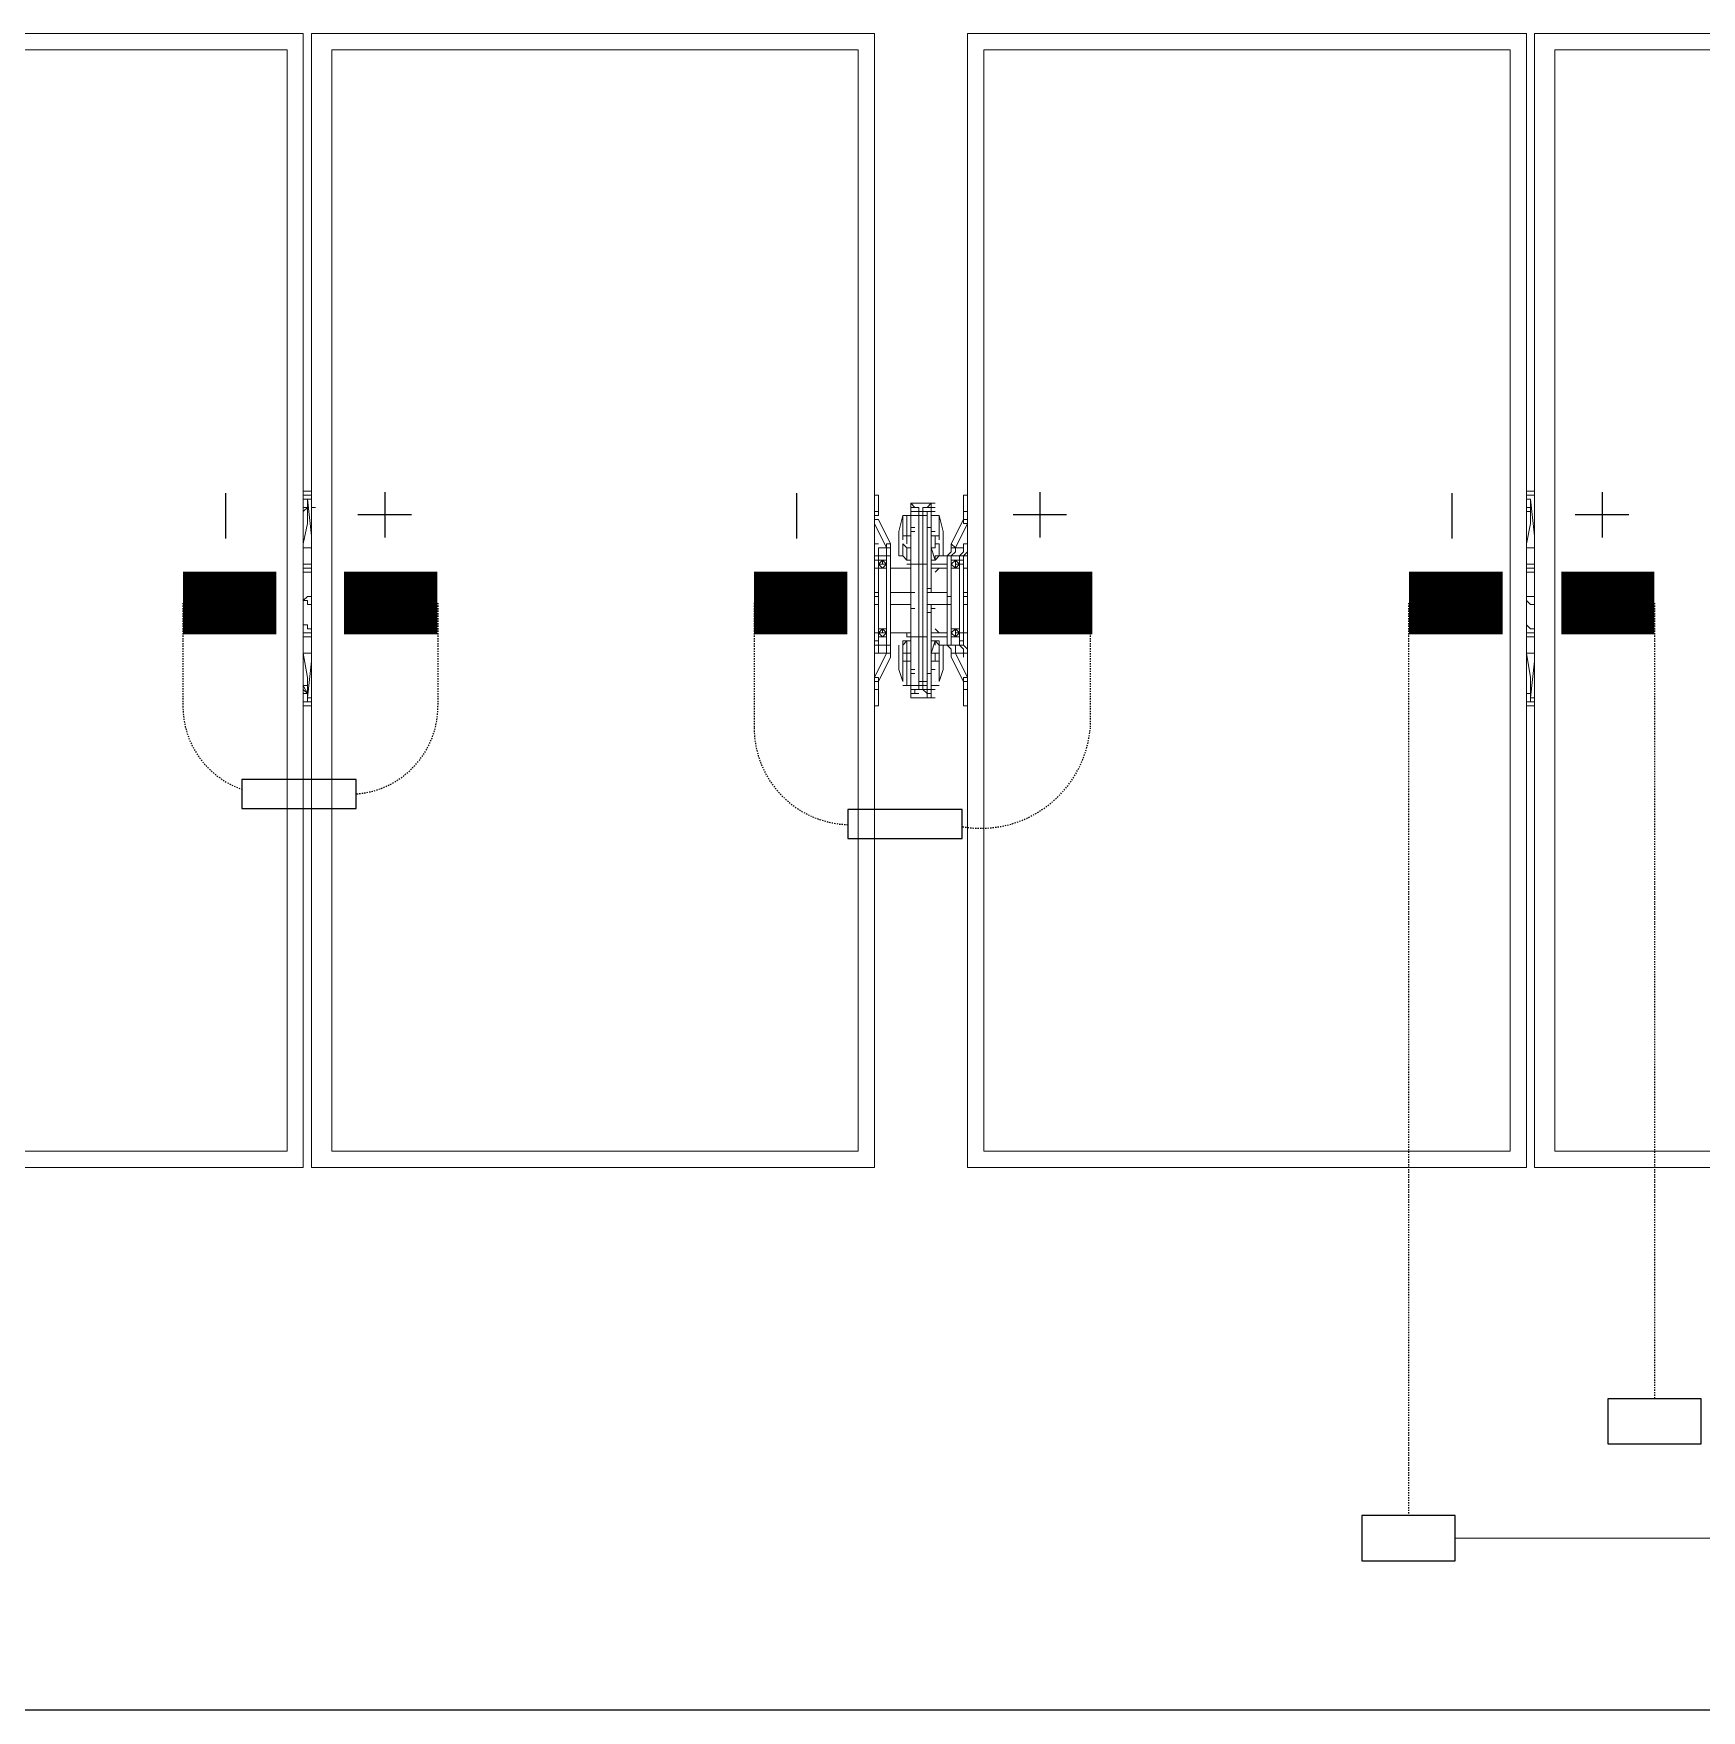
# Model space of a CAD drawing. Header units: feet. Extents: x -327 to 55127, y -2634 to 4121.
# Drawn here: x 1201.2 to 1334.4, y 3621.3 to 3755.2 of the extents above; entities that cross this region are included whole.
import ezdxf
from ezdxf.lldxf.tags import DXFTag

# ---------------------------------------------------------------- set-up
doc = ezdxf.new("R2010")
doc.units = ezdxf.units.FT
doc.header["$MEASUREMENT"] = 0
doc.linetypes.add('HIDDEN', pattern=[0.375, 0.25, -0.125])
for name, color, linetype in [('E-DC HARNESS-NEG', 170, 'DC HARNESS CABLE'), ('E-DC HARNESS-POS', 10, 'DC HARNESS CABLE'), ('E-HARN-COMP', 8, 'Continuous'), ('E-TRNK-CABL-NEG', 6, 'HIDDEN'), ('E-TRUNK-CABLE-POS', 6, 'HIDDEN'), ('Polarity-Text', 7, 'Continuous')]:
    doc.layers.add(name, color=color, linetype=linetype)
doc.styles.get("Standard").update_dxf_attribs({"font": 'arial.ttf'})
tags = doc.linetypes.add('DC HARNESS CABLE', pattern='A,0.5,-0.2,["DH",Standard,S=0.1,R=0,X=-0.1,Y=-0.05],-0.2', length=0.9).pattern_tags.tags
tags[6] = DXFTag(74, 10)

# ---------------------------------------------------------------- blocks, each defined once
blk = doc.blocks.new('A$C4742fff2')
at = {"lineweight": 5}
for points in [[(5.7481, 0.46665), (5.51811, 0.46665), (5.51811, 0), (5.7481, 0)], [(5.98309, 0), (5.75143, 0), (5.75143, 0.46665), (5.98309, 0.46665)], [(6.02142, 0), (6.25141, 0), (6.25141, 0.46665), (6.02142, 0.46665)], [(6.4864, 0.46665), (6.25475, 0.46665), (6.25475, 0), (6.4864, 0)], [(5.74143, 0.00667), (5.74143, 0.45998), (5.52478, 0.45998), (5.52478, 0.00667)], [(5.97642, 0.00667), (5.97642, 0.45998), (5.75977, 0.45998), (5.75977, 0.00667)], [(6.02809, 0.45998), (6.24475, 0.45998), (6.24475, 0.00667), (6.02809, 0.00667)], [(6.26308, 0.45998), (6.47807, 0.45998), (6.47807, 0.00667), (6.26308, 0.00667)], [(5.98476, 0.26832), (5.98476, 0.26999), (5.98476, 0.27666), (5.98309, 0.27666), (5.98476, 0.27666), (5.98476, 0.26999)], [(6.01976, 0.26999), (6.01976, 0.26832), (6.01976, 0.26999), (6.01976, 0.27666), (6.02142, 0.27666), (6.01976, 0.27666)], [(6.00809, 0.27332), (6.00642, 0.27332), (6.00809, 0.27332), (6.00642, 0.27332), (6.00642, 0.27166), (6.00809, 0.27166), (6.00642, 0.27166), (6.00642, 0.26166), (6.00642, 0.27166), (6.00642, 0.27332), (6.00476, 0.27166), (6.00309, 0.27166), (6.00476, 0.27166), (6.00309, 0.27166), (6.00309, 0.26832), (6.00142, 0.26832), (6.00142, 0.27166), (5.99976, 0.27166), (5.99809, 0.27166), (5.99809, 0.26166), (5.99976, 0.26166), (5.99809, 0.26166), (5.99809, 0.23999), (5.99809, 0.23666), (5.99976, 0.23666), (5.99809, 0.23666), (5.99976, 0.23666), (5.99809, 0.23666), (5.99976, 0.23666), (5.99809, 0.23666), (5.99976, 0.23666), (5.99809, 0.23666), (5.99976, 0.23666), (5.99809, 0.23666), (5.98976, 0.23666), (5.99809, 0.23666), (5.99809, 0.23999), (5.99809, 0.23666), (5.99809, 0.23999), (5.99809, 0.23832), (5.99809, 0.23999), (5.99809, 0.26166), (5.99809, 0.27166), (5.99976, 0.27166), (6.00142, 0.27166), (5.99976, 0.27166), (6.00142, 0.27166), (5.99976, 0.27166), (5.99809, 0.27332), (5.99976, 0.27332), (5.99809, 0.27332), (5.99976, 0.27332), (6.00476, 0.27332), (6.00642, 0.27332), (6.00476, 0.27166), (6.00309, 0.27166), (6.00476, 0.27166), (6.00642, 0.27166), (6.00476, 0.27166), (6.00642, 0.27166), (6.00642, 0.27332)], [(5.99809, 0.26832), (5.99809, 0.27332), (5.99809, 0.27166), (5.99976, 0.27166), (5.99809, 0.27332), (5.99976, 0.27332), (5.99809, 0.27332), (5.99809, 0.26832), (5.99642, 0.26832), (5.99642, 0.25999), (5.99642, 0.26832)], [(5.99976, 0.27332), (5.99809, 0.27332), (5.99809, 0.27166), (5.99976, 0.27166), (6.00142, 0.27166), (5.99976, 0.27166), (6.00142, 0.27166), (5.99976, 0.27166), (6.00142, 0.27166), (6.00142, 0.26832), (6.00309, 0.26832), (6.00309, 0.27166), (6.00476, 0.27166), (6.00309, 0.27166), (6.00476, 0.27166), (6.00642, 0.27166), (6.00642, 0.26999), (6.00809, 0.26999), (6.00642, 0.26999), (6.00642, 0.27166), (6.00642, 0.27332), (6.00476, 0.27332)], [(5.99809, 0.26999), (5.99809, 0.27166), (5.99809, 0.26999), (5.99976, 0.26999)], [(6.00309, 0.26999), (6.00142, 0.26999), (6.00309, 0.26999), (6.00476, 0.26999)], [(6.00142, 0.26999), (6.00142, 0.26832), (6.00142, 0.24832), (6.00142, 0.26832)], [(6.00476, 0.26832), (6.00309, 0.26832), (6.00476, 0.26832), (6.00476, 0.26999)], [(6.00642, 0.26999), (6.00642, 0.27166), (6.00642, 0.26999), (6.00809, 0.26999)], [(5.98309, 0.21332), (5.98309, 0.21499), (5.98309, 0.21666), (5.98309, 0.21499), (5.98476, 0.21499), (5.98476, 0.21166), (5.98809, 0.21166), (5.98976, 0.21166), (5.98976, 0.20999), (5.98476, 0.19999), (5.98976, 0.20999), (5.98976, 0.21166), (5.98809, 0.21166), (5.98809, 0.21499), (5.98809, 0.21166), (5.98476, 0.21166), (5.98476, 0.21499), (5.98809, 0.21499), (5.98976, 0.21499), (5.98976, 0.21166), (5.98976, 0.20999), (5.98976, 0.21166), (5.98976, 0.21499), (5.98809, 0.21499), (5.98976, 0.21499), (5.98976, 0.25166), (5.98809, 0.25166), (5.98809, 0.25499), (5.98976, 0.25499), (5.98976, 0.25166), (5.98809, 0.25166), (5.98476, 0.25166), (5.98476, 0.24999), (5.98309, 0.24999), (5.98309, 0.25166), (5.98309, 0.24999), (5.98476, 0.24999), (5.98476, 0.25166), (5.98809, 0.25166), (5.98809, 0.25499), (5.98976, 0.25499), (5.98809, 0.25499), (5.98476, 0.25499), (5.98809, 0.25499), (5.98809, 0.25666), (5.98976, 0.25666), (5.98476, 0.26666), (5.98976, 0.25666), (5.98809, 0.25666), (5.98809, 0.25499), (5.98976, 0.25499), (5.98976, 0.25166), (5.98809, 0.25166), (5.98976, 0.25166), (5.98976, 0.21499), (5.98809, 0.21499), (5.98476, 0.21499), (5.98309, 0.21499)], [(5.99476, 0.26832), (5.99309, 0.26166), (5.99309, 0.25166), (5.99309, 0.25332), (5.99309, 0.25166), (5.99309, 0.26166)], [(5.99476, 0.25999), (5.99476, 0.26832), (5.99642, 0.26832), (5.99476, 0.26832), (5.99476, 0.25999), (5.99642, 0.25999), (5.99642, 0.25666), (5.99642, 0.25999), (5.99476, 0.25999), (5.99476, 0.25832)], [(6.00309, 0.21832), (6.00309, 0.24832), (6.00476, 0.24832), (6.00476, 0.26832), (6.00309, 0.26832), (6.00309, 0.24832), (6.00142, 0.24832), (6.00142, 0.21832), (5.99809, 0.21832), (5.99809, 0.24832), (5.99642, 0.24832), (5.99809, 0.24832), (5.99642, 0.24832), (5.99809, 0.24832), (5.99642, 0.24832), (5.99809, 0.24832), (5.99642, 0.24832), (5.99809, 0.24832), (5.99642, 0.24832), (5.99809, 0.24832), (5.99809, 0.21832), (6.00142, 0.21832), (6.00142, 0.24832), (6.00309, 0.24832), (6.00142, 0.24832), (6.00142, 0.21832), (6.00309, 0.21832), (6.00309, 0.19833), (6.00476, 0.19833), (6.00476, 0.21832), (6.00476, 0.19833), (6.00309, 0.19833), (6.00309, 0.21832), (6.00142, 0.21832), (6.00142, 0.24832), (6.00309, 0.24832), (6.00309, 0.26832), (6.00476, 0.26832), (6.00476, 0.24832), (6.00309, 0.24832), (6.00309, 0.21832), (6.00476, 0.21832), (6.00476, 0.24832), (6.00476, 0.21832)], [(6.00142, 0.26832), (6.00142, 0.24832), (5.99809, 0.24832), (5.99809, 0.26832)], [(6.00142, 0.26832), (6.00142, 0.24832), (5.99809, 0.24832), (5.99809, 0.26832)], [(5.99976, 0.26332), (5.99809, 0.26332)], [(6.00476, 0.26332), (6.00642, 0.26332)], [(6.00976, 0.25166), (6.01142, 0.25166), (6.01142, 0.26166), (6.00976, 0.26832), (6.00642, 0.26832), (6.00976, 0.26832), (6.01142, 0.26166), (6.01142, 0.25166), (6.00976, 0.25166), (6.00976, 0.25332), (6.00976, 0.25166), (6.00976, 0.25666), (6.00809, 0.25666), (6.00809, 0.25499), (6.00642, 0.25499), (6.00809, 0.24999), (6.00809, 0.25166)], [(6.00642, 0.25999), (6.00642, 0.26832), (6.00642, 0.25999), (6.00976, 0.25999), (6.00976, 0.26832), (6.00976, 0.25999)], [(6.01976, 0.25499), (6.01976, 0.25332), (6.01809, 0.25166), (6.01476, 0.25166), (6.01642, 0.25332), (6.01642, 0.25499), (6.01476, 0.25666), (6.01976, 0.26666), (6.01476, 0.25666), (6.01642, 0.25499), (6.01976, 0.25499), (6.01976, 0.25332), (6.01809, 0.25166), (6.01476, 0.25166), (6.01642, 0.25332), (6.01642, 0.25499), (6.01809, 0.25499), (6.01642, 0.25499), (6.01476, 0.25499), (6.01476, 0.25666), (6.01476, 0.25499), (6.01642, 0.25499)], [(5.98976, 0.25499), (5.98976, 0.25666)], [(5.99309, 0.25166), (5.99309, 0.26166), (5.99309, 0.25166), (5.99476, 0.25166), (5.99642, 0.24999), (5.99476, 0.25166), (5.99642, 0.24999), (5.99642, 0.25166), (5.99642, 0.24999), (5.99476, 0.25166), (5.99642, 0.24999), (5.99476, 0.25166)], [(5.99476, 0.25666), (5.99476, 0.25166), (5.99642, 0.24999), (5.99642, 0.25499)], [(5.99476, 0.25666), (5.99476, 0.25166), (5.99642, 0.24999), (5.99642, 0.25499)], [(6.00642, 0.23999), (6.00642, 0.23832), (6.00642, 0.23999), (6.00642, 0.26166), (6.00809, 0.26166), (6.00642, 0.26166)], [(6.00976, 0.25166), (6.00809, 0.24999), (6.00976, 0.25166), (6.00809, 0.24999), (6.00809, 0.25166), (6.00809, 0.24999), (6.00976, 0.25166), (6.00809, 0.24999), (6.00976, 0.25166), (6.00976, 0.25666), (6.00809, 0.25666), (6.00809, 0.25499), (6.00642, 0.25499), (6.00809, 0.24999), (6.00809, 0.25166)], [(6.00809, 0.25666), (6.00809, 0.25999)], [(6.00976, 0.25832), (6.00976, 0.25999)], [(6.01976, 0.21166), (6.01976, 0.21332), (6.01809, 0.21499), (6.01976, 0.21499), (6.02142, 0.21332), (6.01976, 0.21499), (6.01809, 0.21499), (6.01976, 0.21332), (6.01976, 0.21166), (6.01642, 0.21166), (6.01476, 0.21166), (6.01476, 0.20999), (6.01976, 0.19999), (6.01476, 0.20999), (6.01476, 0.21166), (6.01642, 0.21166), (6.01809, 0.21166), (6.01642, 0.21166), (6.01642, 0.21499), (6.01476, 0.21499), (6.01809, 0.21499), (6.01809, 0.21666), (6.01976, 0.21666), (6.01976, 0.24999), (6.01809, 0.24999), (6.01809, 0.24832), (6.01642, 0.24832), (6.01809, 0.24832), (6.01642, 0.24832), (6.01809, 0.24832), (6.01642, 0.24832), (6.01809, 0.24832), (6.01642, 0.24832), (6.01809, 0.24832), (6.01642, 0.24832), (6.01642, 0.24999), (6.01809, 0.24832), (6.01809, 0.24666), (6.01642, 0.24666), (6.01476, 0.24666), (6.01476, 0.24832), (6.01476, 0.24999), (6.01642, 0.24999), (6.01809, 0.24999), (6.01976, 0.24999), (6.01976, 0.21666), (6.01809, 0.21666), (6.01809, 0.21499), (6.01476, 0.21499), (6.01309, 0.21499), (6.01309, 0.25166), (6.01476, 0.25166), (6.01309, 0.25166), (6.01476, 0.25332), (6.01476, 0.25499), (6.01476, 0.25332), (6.01309, 0.25166), (6.01142, 0.25166), (6.01142, 0.26166), (6.01142, 0.25166), (6.01309, 0.25166), (6.01476, 0.25166), (6.01309, 0.25166), (6.01309, 0.21499), (6.01476, 0.21499), (6.01309, 0.21499), (6.01476, 0.21332), (6.01476, 0.21166), (6.01642, 0.21166)], [(5.98309, 0.25332), (5.98309, 0.25166), (5.98476, 0.25166), (5.98476, 0.25499), (5.98476, 0.25166), (5.98309, 0.25166)], [(5.98476, 0.21666), (5.98476, 0.21499), (5.98476, 0.21666), (5.98309, 0.21666), (5.98309, 0.24999), (5.98309, 0.21666)], [(5.98809, 0.24832), (5.98809, 0.24666), (5.98809, 0.24832), (5.98642, 0.24832), (5.98476, 0.24832), (5.98476, 0.24666), (5.98642, 0.24666), (5.98476, 0.24666), (5.98309, 0.24666), (5.98476, 0.24666), (5.98642, 0.24666), (5.98809, 0.24666), (5.98809, 0.24832), (5.98642, 0.24832), (5.98809, 0.24832), (5.98642, 0.24832), (5.98809, 0.24832), (5.98642, 0.24832), (5.98809, 0.24832), (5.98642, 0.24832), (5.98809, 0.24832), (5.98642, 0.24832), (5.98642, 0.24999), (5.98809, 0.24832), (5.98642, 0.24832), (5.98809, 0.24832), (5.98642, 0.24832), (5.98809, 0.24832), (5.98642, 0.24832), (5.98809, 0.24832), (5.98642, 0.24832), (5.98809, 0.24832), (5.98809, 0.24666), (5.98642, 0.24666), (5.98809, 0.24666), (5.98642, 0.24666), (5.98476, 0.24666), (5.98476, 0.24832), (5.98642, 0.24832), (5.98642, 0.24999)], [(5.98642, 0.24999), (5.98476, 0.24832), (5.98642, 0.24666), (5.98809, 0.24832)], [(5.98809, 0.24999), (5.98809, 0.24832), (5.98809, 0.24999), (5.98642, 0.24999), (5.98476, 0.24999), (5.98476, 0.24832), (5.98476, 0.24999), (5.98642, 0.24999)], [(5.98642, 0.24999), (5.98476, 0.24832), (5.98642, 0.24666), (5.98809, 0.24832)], [(6.01476, 0.24999), (6.01476, 0.24832), (6.01476, 0.24666), (6.01642, 0.24666), (6.01809, 0.24666), (6.01809, 0.24832), (6.01809, 0.24999), (6.01642, 0.24999)], [(6.01642, 0.24999), (6.01476, 0.24832), (6.01642, 0.24666), (6.01809, 0.24832)], [(6.01642, 0.24999), (6.01476, 0.24832), (6.01642, 0.24666), (6.01809, 0.24832)], [(6.01642, 0.24666), (6.01642, 0.24832), (6.01809, 0.24832), (6.01642, 0.24999), (6.01642, 0.24832), (6.01809, 0.24832), (6.01976, 0.24832), (6.01809, 0.24832), (6.01642, 0.24832), (6.01642, 0.24666), (6.01809, 0.24666), (6.01809, 0.24832), (6.01642, 0.24832), (6.01809, 0.24832), (6.01642, 0.24832), (6.01809, 0.24832), (6.01642, 0.24832), (6.01809, 0.24832), (6.01642, 0.24832), (6.01809, 0.24832), (6.01809, 0.24666)], [(6.01809, 0.24999), (6.01809, 0.25166), (6.01976, 0.25166), (6.02142, 0.25332), (6.01976, 0.25166), (6.01809, 0.25166)], [(6.01976, 0.24999), (6.01976, 0.25166), (6.02142, 0.25166), (6.01976, 0.25166)], [(5.98476, 0.24666), (5.98476, 0.24832), (5.98642, 0.24832), (5.98476, 0.24832)], [(5.98976, 0.24666), (5.99809, 0.24666)], [(6.00976, 0.24832), (6.01309, 0.24832), (6.00642, 0.24832), (6.00809, 0.24832)], [(6.00642, 0.24832), (6.00809, 0.24832), (6.00976, 0.24832), (6.01309, 0.24832)], [(6.00642, 0.24666), (6.01309, 0.24666)], [(6.00976, 0.24832), (6.00809, 0.24832)], [(6.00809, 0.24499), (6.00976, 0.24666)], [(6.01976, 0.24666), (6.02142, 0.24666)], [(5.75143, 0.23499), (5.74977, 0.23499), (5.7481, 0.23332), (5.74977, 0.23332), (5.74977, 0.23166), (5.75143, 0.23166), (5.75143, 0.23332)], [(5.98476, 0.23666), (5.98309, 0.23666)], [(5.98476, 0.23499), (5.98309, 0.23499)], [(5.99809, 0.23166), (5.98976, 0.23166), (5.98976, 0.23499), (5.98976, 0.23166), (5.99809, 0.23166), (5.99809, 0.22999), (5.99976, 0.22999), (5.99809, 0.22999), (5.99809, 0.22666), (5.99809, 0.22999)], [(6.00476, 0.23666), (6.01309, 0.23666)], [(6.00809, 0.23666), (6.00642, 0.23666), (6.00642, 0.23999), (6.00642, 0.23666)], [(6.00809, 0.23666), (6.00642, 0.23666)], [(6.01309, 0.23166), (6.01309, 0.23499), (6.01476, 0.23499), (6.01309, 0.23499)], [(6.01976, 0.23666), (6.02142, 0.23666)], [(6.01976, 0.23499), (6.02142, 0.23499)], [(6.25308, 0.23499), (6.25141, 0.23499), (6.25141, 0.23332), (6.25308, 0.23166), (6.25475, 0.23166), (6.25475, 0.23332), (6.25475, 0.23499)], [(5.98476, 0.23166), (5.98309, 0.23166)], [(5.98476, 0.23166), (5.98309, 0.23166)], [(5.99809, 0.23166), (5.99809, 0.22999), (5.99976, 0.22999), (5.99809, 0.22999)], [(5.99976, 0.22999), (5.99809, 0.22999), (5.99809, 0.22666), (5.99809, 0.22999)], [(5.99809, 0.19666), (5.99809, 0.20499), (5.99976, 0.20499), (5.99809, 0.20499), (5.99809, 0.22666), (5.99809, 0.22832), (5.99809, 0.22666), (5.99809, 0.20499)], [(6.01476, 0.23166), (6.01309, 0.23166), (6.00476, 0.23166), (6.01309, 0.23166)], [(6.00642, 0.22999), (6.00809, 0.22999), (6.00642, 0.22999), (6.00642, 0.23166)], [(6.00642, 0.22999), (6.00809, 0.22999), (6.00642, 0.22999), (6.00642, 0.23166)], [(6.00642, 0.20499), (6.00642, 0.19666), (6.00642, 0.20499), (6.00809, 0.20499), (6.00642, 0.20499), (6.00642, 0.22666), (6.00642, 0.22832), (6.00642, 0.22666), (6.00642, 0.22999), (6.00642, 0.22666), (6.00642, 0.22999), (6.00642, 0.22666)], [(6.02142, 0.23166), (6.01976, 0.23166)], [(6.02142, 0.23166), (6.01976, 0.23166)], [(5.98476, 0.22166), (5.98476, 0.21999), (5.98476, 0.21832), (5.98642, 0.21832), (5.98476, 0.21832), (5.98476, 0.21999), (5.98309, 0.21999), (5.98476, 0.21999), (5.98476, 0.22166), (5.98642, 0.22166), (5.98809, 0.22166), (5.98642, 0.22166)], [(5.98642, 0.22166), (5.98476, 0.21999), (5.98642, 0.21832), (5.98809, 0.21999)], [(5.98642, 0.22166), (5.98476, 0.21999), (5.98642, 0.21832), (5.98809, 0.21999)], [(5.98642, 0.21832), (5.98476, 0.21832), (5.98476, 0.21999), (5.98642, 0.21999), (5.98809, 0.21999), (5.98809, 0.22166), (5.98809, 0.21999), (5.98809, 0.21832), (5.98642, 0.21832), (5.98809, 0.21832), (5.98809, 0.21999), (5.98642, 0.21999), (5.98809, 0.21999), (5.98642, 0.21999), (5.98809, 0.21999), (5.98642, 0.21999), (5.98809, 0.21999), (5.98642, 0.21999), (5.98809, 0.21999), (5.98642, 0.22166), (5.98642, 0.21999), (5.98476, 0.21999), (5.98476, 0.21832)], [(6.00976, 0.21999), (6.01309, 0.21999), (6.00642, 0.21999), (6.01309, 0.21999), (6.00976, 0.21999), (6.00809, 0.22166)], [(6.01642, 0.22166), (6.01476, 0.22166), (6.01476, 0.21999), (6.01476, 0.21832), (6.01642, 0.21832), (6.01809, 0.21832), (6.01642, 0.21832), (6.01642, 0.21999), (6.01809, 0.21999), (6.01809, 0.21832), (6.01642, 0.21832), (6.01642, 0.21999), (6.01809, 0.21999), (6.01642, 0.21999), (6.01809, 0.21999), (6.01642, 0.21999), (6.01809, 0.21999), (6.01642, 0.21999), (6.01809, 0.21999), (6.01642, 0.21999), (6.01809, 0.21999), (6.01809, 0.21832), (6.01809, 0.21999), (6.01642, 0.21999), (6.01809, 0.21999), (6.01642, 0.21999), (6.01809, 0.21999), (6.01642, 0.21999), (6.01809, 0.21999), (6.01642, 0.21999), (6.01809, 0.21999), (6.01976, 0.21999), (6.02142, 0.21999), (6.01976, 0.21999), (6.01809, 0.21999), (6.01809, 0.22166)], [(6.01642, 0.22166), (6.01476, 0.21999), (6.01642, 0.21832), (6.01809, 0.21999)], [(6.01476, 0.22166), (6.01476, 0.21999), (6.01476, 0.21832), (6.01642, 0.21832), (6.01809, 0.21832), (6.01809, 0.21999), (6.01809, 0.22166), (6.01642, 0.22166)], [(6.01642, 0.22166), (6.01476, 0.21999), (6.01642, 0.21832), (6.01809, 0.21999)], [(6.01642, 0.21999), (6.01809, 0.21999), (6.01642, 0.22166)], [(6.01642, 0.21999), (6.01809, 0.21999), (6.01642, 0.22166)], [(5.98809, 0.21999), (5.98642, 0.21999)], [(5.99809, 0.21832), (5.99642, 0.21832), (5.99809, 0.21832), (5.99642, 0.21832), (5.99809, 0.21832), (5.99809, 0.19833), (6.00142, 0.19833), (6.00142, 0.21832), (6.00142, 0.19833), (5.99809, 0.19833), (5.99809, 0.21832), (5.99642, 0.21832), (5.99642, 0.21999), (5.99809, 0.21999), (5.98976, 0.21999), (5.99809, 0.21999), (5.99642, 0.21999), (5.99642, 0.21832)], [(5.99309, 0.21499), (5.99309, 0.21332), (5.99309, 0.21499), (5.99309, 0.20499), (5.99476, 0.19999), (5.99476, 0.20832), (5.99642, 0.20832), (5.99642, 0.19833), (5.99476, 0.19833), (5.99642, 0.19833), (5.99642, 0.20832), (5.99476, 0.20832), (5.99476, 0.19999), (5.99309, 0.20499)], [(5.99309, 0.21499), (5.99309, 0.20499)], [(5.99476, 0.21499), (5.99476, 0.20999), (5.99476, 0.21499), (5.99476, 0.21666), (5.99642, 0.21666), (5.99642, 0.21166), (5.99642, 0.21666), (5.99476, 0.21666)], [(5.99476, 0.21499), (5.99642, 0.21666), (5.99642, 0.21499), (5.99642, 0.21666), (5.99476, 0.21499), (5.99642, 0.21666)], [(5.99809, 0.21832), (5.99642, 0.21832)], [(6.00809, 0.21832), (6.00976, 0.21832), (6.00809, 0.21832), (6.00642, 0.21832), (6.01309, 0.21832), (6.00642, 0.21832)], [(6.00976, 0.20999), (6.00976, 0.21666), (6.00809, 0.21666), (6.00642, 0.21166), (6.00976, 0.21166), (6.00976, 0.20999), (6.00976, 0.20832), (6.00976, 0.20999), (6.00976, 0.21166), (6.00642, 0.21166), (6.00809, 0.21666), (6.00976, 0.21666)], [(6.00976, 0.19999), (6.00976, 0.20832), (6.00642, 0.20832), (6.00642, 0.19833), (6.00976, 0.19833), (6.00642, 0.19833), (6.00642, 0.20832), (6.00976, 0.20832), (6.00976, 0.19999), (6.01142, 0.20499), (6.01142, 0.21499), (6.00976, 0.21499), (6.00976, 0.21332), (6.00976, 0.21499), (6.01142, 0.21499), (6.01142, 0.20499)], [(6.00976, 0.21832), (6.00809, 0.21832)], [(6.00809, 0.21666), (6.00976, 0.21499), (6.00809, 0.21666), (6.00976, 0.21499), (6.00809, 0.21666), (6.00809, 0.21499)], [(6.01142, 0.21499), (6.01142, 0.20499), (6.01142, 0.21499), (6.01309, 0.21499)], [(6.01476, 0.21166), (6.01476, 0.20999), (6.01476, 0.21166), (6.01476, 0.21332), (6.01309, 0.21499), (6.01476, 0.21499), (6.01642, 0.21499), (6.01642, 0.21166)], [(6.01976, 0.21499), (6.01976, 0.21666)], [(5.98809, 0.21166), (5.98976, 0.21166)], [(5.98809, 0.21166), (5.98976, 0.21166)], [(5.99476, 0.20999), (5.99476, 0.21166), (5.99642, 0.21166), (5.99642, 0.20832), (5.99642, 0.21166), (5.99476, 0.21166), (5.99476, 0.20999), (5.99476, 0.20832)], [(6.00809, 0.20832), (6.00809, 0.21166)], [(5.99976, 0.20333), (5.99809, 0.20333)], [(6.00642, 0.20333), (6.00476, 0.20333)], [(5.98476, 0.19666), (5.98476, 0.19833), (5.98476, 0.19666), (5.98476, 0.18999), (5.98309, 0.18999), (5.98476, 0.18999)], [(5.99809, 0.19833), (5.99809, 0.19499), (5.99809, 0.19333), (5.99809, 0.19499), (5.99976, 0.19499), (5.99976, 0.19666), (5.99976, 0.19499), (5.99809, 0.19499), (5.99809, 0.19833), (5.99642, 0.19833)], [(5.99976, 0.19666), (6.00142, 0.19666), (6.00142, 0.19833), (6.00142, 0.19666), (5.99976, 0.19666), (5.99976, 0.19499), (5.99976, 0.19666), (5.99809, 0.19666)], [(6.00476, 0.19499), (6.00476, 0.19666), (6.00309, 0.19666), (6.00142, 0.19666), (5.99976, 0.19666), (5.99809, 0.19666), (5.99976, 0.19666), (5.99976, 0.19499), (5.99976, 0.19666), (6.00142, 0.19666), (6.00309, 0.19666), (6.00476, 0.19666), (6.00476, 0.19499), (6.00642, 0.19499)], [(5.99809, 0.19499), (5.99809, 0.19666)], [(5.99809, 0.19499), (5.99809, 0.19333), (5.99976, 0.19333), (5.99809, 0.19333), (5.99809, 0.19499), (5.99809, 0.19333), (5.99809, 0.19499), (5.99976, 0.19499), (6.00142, 0.19499), (5.99976, 0.19499)], [(6.00476, 0.19333), (6.00642, 0.19333), (6.00476, 0.19333), (5.99809, 0.19333), (5.99976, 0.19333), (5.99809, 0.19333)], [(6.00476, 0.19666), (6.00309, 0.19666), (6.00476, 0.19666), (6.00476, 0.19833)], [(6.00476, 0.19499), (6.00309, 0.19666), (6.00476, 0.19666)], [(6.00809, 0.19833), (6.00642, 0.19833)], [(6.02142, 0.18999), (6.01976, 0.18999), (6.01976, 0.19666), (6.01976, 0.19833), (6.01976, 0.19666), (6.01976, 0.18999)]]:
    blk.add_lwpolyline(points, close=True, dxfattribs=at)
for points in [[(5.98309, 0), (5.98309, 0.46665)], [(6.02142, 0.46665), (6.02142, 0)], [(5.97642, 0.00667), (5.97642, 0.45998)], [(6.02809, 0.45998), (6.02809, 0.00667)], [(5.75143, 0.27832), (5.7481, 0.27832)], [(6.25475, 0.27832), (6.25141, 0.27832)], [(5.74977, 0.25499), (5.7481, 0.25499), (5.7481, 0.25666), (5.74977, 0.26499), (5.74977, 0.27499), (5.75143, 0.27499), (5.74977, 0.27499), (5.74977, 0.27166), (5.7481, 0.26999)], [(5.75143, 0.26999), (5.75143, 0.27332)], [(6.00142, 0.26999), (6.00309, 0.26999)], [(6.00142, 0.26999), (6.00309, 0.26999)], [(6.00142, 0.26999), (6.00309, 0.26999)], [(6.00142, 0.26999), (6.00309, 0.26999)], [(6.00309, 0.26999), (6.00476, 0.26999)], [(6.00309, 0.26999), (6.00476, 0.26999)], [(6.00476, 0.27166), (6.00476, 0.27166)], [(6.00476, 0.27166), (6.00476, 0.27166)], [(6.25308, 0.25499), (6.25141, 0.25499), (6.25141, 0.25666), (6.25308, 0.26499), (6.25308, 0.27499), (6.25308, 0.27166), (6.25141, 0.27166), (6.25141, 0.26999)], [(6.25475, 0.26999), (6.25475, 0.27332)], [(5.98476, 0.26666), (5.98476, 0.26666)], [(5.98476, 0.26666), (5.98476, 0.26666)], [(6.00809, 0.26832), (6.00809, 0.26832)], [(6.00809, 0.26832), (6.00809, 0.26832)], [(6.01976, 0.26666), (6.01976, 0.26666)], [(6.01976, 0.26666), (6.01976, 0.26666)], [(5.99476, 0.26166), (5.99476, 0.26166)], [(5.99476, 0.26166), (5.99476, 0.26166)], [(6.00976, 0.26166), (6.00976, 0.26166)], [(6.00976, 0.26166), (6.00976, 0.26166)], [(5.74977, 0.24832), (5.7481, 0.24832), (5.7481, 0.25499)], [(5.98476, 0.24999), (5.98476, 0.24999)], [(5.98476, 0.24999), (5.98476, 0.24999)], [(5.98642, 0.24999), (5.98642, 0.24999)], [(5.98642, 0.24999), (5.98642, 0.24999)], [(5.98809, 0.25166), (5.98809, 0.25166)], [(5.98809, 0.25166), (5.98809, 0.25166)], [(5.98809, 0.24999), (5.98809, 0.24999)], [(5.98809, 0.24999), (5.98809, 0.24999)], [(5.98976, 0.25166), (5.98976, 0.25166)], [(5.98976, 0.25166), (5.98976, 0.25166)], [(6.01476, 0.24999), (6.01476, 0.24999)], [(6.01476, 0.24999), (6.01476, 0.24999)], [(6.01642, 0.25166), (6.01642, 0.25166)], [(6.01642, 0.25166), (6.01642, 0.25166)], [(6.01642, 0.24999), (6.01642, 0.24999)], [(6.01642, 0.24999), (6.01642, 0.24999)], [(6.01809, 0.24999), (6.01809, 0.24999)], [(6.01809, 0.24999), (6.01809, 0.24999)], [(6.25308, 0.24832), (6.25141, 0.24832), (6.25141, 0.25499)], [(5.75143, 0.24832), (5.7481, 0.24832)], [(5.75143, 0.24666), (5.7481, 0.24666), (5.74977, 0.24666)], [(5.7481, 0.24666), (5.7481, 0.24499), (5.75143, 0.24499)], [(5.98476, 0.24832), (5.98476, 0.24832)], [(5.98476, 0.24832), (5.98476, 0.24832)], [(5.98476, 0.24666), (5.98476, 0.24666)], [(5.98476, 0.24666), (5.98476, 0.24666)], [(5.98642, 0.24666), (5.98642, 0.24666)], [(5.98642, 0.24666), (5.98642, 0.24666)], [(5.98809, 0.24832), (5.98809, 0.24832)], [(5.98809, 0.24832), (5.98809, 0.24832)], [(5.98809, 0.24666), (5.98809, 0.24666)], [(5.98809, 0.24666), (5.98809, 0.24666)], [(6.01476, 0.24832), (6.01476, 0.24832)], [(6.01476, 0.24832), (6.01476, 0.24832)], [(6.01476, 0.24666), (6.01476, 0.24666)], [(6.01476, 0.24666), (6.01476, 0.24666)], [(6.01642, 0.24666), (6.01642, 0.24666)], [(6.01642, 0.24666), (6.01642, 0.24666)], [(6.01809, 0.24832), (6.01809, 0.24832)], [(6.01809, 0.24832), (6.01809, 0.24832)], [(6.01809, 0.24666), (6.01809, 0.24666)], [(6.01809, 0.24666), (6.01809, 0.24666)], [(6.25475, 0.24832), (6.25141, 0.24832)], [(6.25475, 0.24666), (6.25141, 0.24666), (6.25308, 0.24666)], [(6.25141, 0.24666), (6.25141, 0.24499), (6.25475, 0.24499)], [(6.00642, 0.23666), (6.00642, 0.23999)], [(6.00642, 0.23999), (6.00642, 0.23666)], [(6.00642, 0.23666), (6.00809, 0.23666)], [(6.00642, 0.23666), (6.00809, 0.23666)], [(6.00642, 0.23666), (6.00809, 0.23666)], [(6.00642, 0.23666), (6.00809, 0.23666)], [(5.74977, 0.19333), (5.74977, 0.20166), (5.7481, 0.21166), (5.7481, 0.21832), (5.7481, 0.21999), (5.7481, 0.22332), (5.74977, 0.22332), (5.74977, 0.22166), (5.75143, 0.22166), (5.75143, 0.22332)], [(5.98476, 0.22166), (5.98476, 0.22166)], [(5.98476, 0.22166), (5.98476, 0.22166)], [(5.98642, 0.22166), (5.98642, 0.22166)], [(5.98642, 0.21999), (5.98642, 0.22166), (5.98809, 0.21999)], [(5.98642, 0.22166), (5.98642, 0.22166)], [(5.98809, 0.22166), (5.98809, 0.22166)], [(5.98809, 0.22166), (5.98809, 0.22166)], [(6.01476, 0.22166), (6.01476, 0.22166)], [(6.01476, 0.22166), (6.01476, 0.22166)], [(6.01642, 0.22166), (6.01642, 0.22166)], [(6.01642, 0.22166), (6.01642, 0.22166)], [(6.01809, 0.22166), (6.01809, 0.22166)], [(6.01809, 0.22166), (6.01809, 0.22166)], [(6.25308, 0.19333), (6.25308, 0.20166), (6.25141, 0.21166), (6.25141, 0.21832), (6.25141, 0.21999), (6.25141, 0.22332), (6.25308, 0.22166), (6.25475, 0.22166), (6.25475, 0.22332)], [(5.75143, 0.21999), (5.7481, 0.21999), (5.74977, 0.21999)], [(5.7481, 0.21832), (5.75143, 0.21832)], [(5.98476, 0.21999), (5.98476, 0.21999)], [(5.98476, 0.21999), (5.98476, 0.21999)], [(5.98476, 0.21832), (5.98476, 0.21832)], [(5.98476, 0.21832), (5.98476, 0.21832)], [(5.98642, 0.21999), (5.98809, 0.21999)], [(5.98642, 0.21999), (5.98809, 0.21999)], [(5.98642, 0.21999), (5.98809, 0.21999)], [(5.98642, 0.21999), (5.98809, 0.21999)], [(5.98642, 0.21999), (5.98809, 0.21999)], [(5.98642, 0.21999), (5.98809, 0.21999)], [(5.98642, 0.21999), (5.98809, 0.21999)], [(5.98809, 0.21999), (5.98809, 0.21832), (5.98642, 0.21832)], [(5.98642, 0.21832), (5.98809, 0.21832)], [(5.98642, 0.21832), (5.98642, 0.21832)], [(5.98642, 0.21832), (5.98642, 0.21832)], [(5.98809, 0.21999), (5.98809, 0.21999)], [(5.98809, 0.21832), (5.98809, 0.21999)], [(5.98809, 0.21999), (5.98809, 0.21999)], [(5.98809, 0.21832), (5.98809, 0.21832)], [(5.98809, 0.21832), (5.98809, 0.21832)], [(5.98809, 0.21499), (5.98809, 0.21499)], [(5.98809, 0.21499), (5.98809, 0.21499)], [(5.98976, 0.21499), (5.98976, 0.21499)], [(5.98976, 0.21499), (5.98976, 0.21499)], [(5.99642, 0.21666), (5.99476, 0.21499)], [(5.99642, 0.21666), (5.99476, 0.21499)], [(6.00309, 0.19833), (6.00142, 0.19833), (6.00309, 0.19833), (6.00309, 0.19666), (6.00476, 0.19666), (6.00309, 0.19666), (6.00476, 0.19666), (6.00309, 0.19666), (6.00142, 0.19666), (6.00142, 0.19999), (6.00142, 0.21832), (6.00309, 0.21832), (6.00142, 0.21832), (6.00142, 0.19999), (6.00142, 0.19666), (6.00309, 0.19666)], [(6.00976, 0.21499), (6.00809, 0.21666)], [(6.00976, 0.21499), (6.00809, 0.21666)], [(6.01476, 0.21999), (6.01476, 0.21999)], [(6.01476, 0.21999), (6.01476, 0.21999)], [(6.01476, 0.21832), (6.01476, 0.21832)], [(6.01476, 0.21832), (6.01476, 0.21832)], [(6.01476, 0.21499), (6.01476, 0.21499)], [(6.01476, 0.21499), (6.01476, 0.21499)], [(6.01642, 0.21832), (6.01642, 0.21832)], [(6.01642, 0.21832), (6.01642, 0.21832)], [(6.01642, 0.21499), (6.01642, 0.21499)], [(6.01642, 0.21499), (6.01642, 0.21499)], [(6.01809, 0.21999), (6.01809, 0.21999)], [(6.01809, 0.21999), (6.01809, 0.21999)], [(6.01809, 0.21832), (6.01809, 0.21832)], [(6.01809, 0.21832), (6.01809, 0.21832)], [(6.25475, 0.21999), (6.25141, 0.21999), (6.25308, 0.21999)], [(6.25141, 0.21832), (6.25475, 0.21832)], [(5.99476, 0.20499), (5.99476, 0.20499)], [(5.99476, 0.20499), (5.99476, 0.20499)], [(6.00976, 0.20499), (6.00976, 0.20499)], [(6.00976, 0.20499), (6.00976, 0.20499)], [(5.7481, 0.19833), (5.74977, 0.19499), (5.74977, 0.19166), (5.75143, 0.19166)], [(5.75143, 0.19666), (5.75143, 0.19333), (5.74977, 0.19333), (5.74977, 0.19166)], [(5.98476, 0.19999), (5.98476, 0.19999)], [(5.98476, 0.19999), (5.98476, 0.19999)], [(5.98476, 0.19666), (5.98476, 0.19666)], [(5.98476, 0.19666), (5.98476, 0.19666)], [(5.99809, 0.19499), (5.99809, 0.19666)], [(5.99809, 0.19666), (5.99809, 0.19499)], [(6.00142, 0.19999), (6.00309, 0.19999)], [(6.00142, 0.19999), (6.00309, 0.19999)], [(6.00309, 0.19999), (6.00476, 0.19999)], [(6.00309, 0.19999), (6.00476, 0.19999)], [(6.00309, 0.19666), (6.00476, 0.19499), (6.00642, 0.19499), (6.00642, 0.19333), (6.00642, 0.19499), (6.00642, 0.19333), (6.00642, 0.19499), (6.00476, 0.19499), (6.00642, 0.19499), (6.00642, 0.19666), (6.00642, 0.19499), (6.00642, 0.19666), (6.00642, 0.19499), (6.00642, 0.19666), (6.00809, 0.19666), (6.00642, 0.19666), (6.00642, 0.19499), (6.00476, 0.19499), (6.00642, 0.19499), (6.00642, 0.19333), (6.00809, 0.19333), (6.00642, 0.19333), (6.00642, 0.19499), (6.00476, 0.19499), (6.00476, 0.19666), (6.00309, 0.19666), (6.00476, 0.19666), (6.00309, 0.19666), (6.00309, 0.19833)], [(6.00809, 0.19999), (6.00809, 0.19999)], [(6.00809, 0.19999), (6.00809, 0.19999)], [(6.01976, 0.19999), (6.01976, 0.19999)], [(6.01976, 0.19999), (6.01976, 0.19999)], [(6.25141, 0.19833), (6.25141, 0.19499), (6.25308, 0.19499), (6.25308, 0.19166), (6.25475, 0.19166)], [(6.25475, 0.19666), (6.25475, 0.19333), (6.25308, 0.19333), (6.25308, 0.19166)], [(5.75143, 0.18999), (5.7481, 0.18999)], [(6.25475, 0.18999), (6.25141, 0.18999)]]:
    blk.add_lwpolyline(points, dxfattribs=at)
at = {"color": 8, "lineweight": 5, "true_color": 0x808080}
for points in [[(5.75143, 0.27666), (5.7481, 0.27666)], [(6.25475, 0.27666), (6.25141, 0.27666)], [(5.7481, 0.27332), (5.7481, 0.27499), (5.74977, 0.27499), (5.75143, 0.25999)], [(5.7481, 0.27166), (5.74977, 0.27166), (5.7481, 0.26999), (5.7481, 0.26332)], [(5.7481, 0.26666), (5.7481, 0.26999)], [(5.75143, 0.27332), (5.75143, 0.27332)], [(5.75143, 0.27166), (5.75143, 0.26999), (5.75143, 0.27166), (5.7531, 0.27166)], [(5.98309, 0.26999), (5.98476, 0.26999), (5.98309, 0.26999)], [(5.98309, 0.26999), (5.98476, 0.26999), (5.98309, 0.26999)], [(5.99809, 0.27332), (5.99809, 0.27332)], [(5.99809, 0.27332), (5.99809, 0.27332)], [(6.00642, 0.27332), (6.00642, 0.27332)], [(6.00642, 0.27332), (6.00642, 0.27332)], [(6.02142, 0.26999), (6.01976, 0.26999), (6.02142, 0.26999)], [(6.02142, 0.26999), (6.01976, 0.26999), (6.02142, 0.26999)], [(6.25141, 0.27332), (6.25141, 0.27499), (6.25308, 0.27499), (6.25475, 0.25999)], [(6.25141, 0.26332), (6.25141, 0.27166), (6.25308, 0.27166)], [(6.25141, 0.26666), (6.25141, 0.26999), (6.25308, 0.26999)], [(6.25475, 0.27332), (6.25475, 0.27332)], [(5.75143, 0.25499), (5.7481, 0.25499)], [(6.25475, 0.25499), (6.25141, 0.25499)], [(5.99809, 0.22999), (5.99976, 0.22999)], [(5.99809, 0.22999), (5.99976, 0.22999)], [(6.00642, 0.22999), (6.00809, 0.22999)], [(6.00642, 0.22999), (6.00809, 0.22999)], [(5.7481, 0.21166), (5.75143, 0.21166)], [(5.75143, 0.20832), (5.74977, 0.19333)], [(6.25141, 0.21166), (6.25475, 0.21166)], [(6.25475, 0.20832), (6.25308, 0.19333)], [(5.7481, 0.19499), (5.74977, 0.19499), (5.7481, 0.19666), (5.7481, 0.20499)], [(6.00642, 0.20499), (6.00642, 0.19666)], [(6.00642, 0.20499), (6.00642, 0.19666)], [(6.25141, 0.20499), (6.25141, 0.19499), (6.25308, 0.19499)], [(5.74977, 0.19833), (5.7481, 0.19833), (5.7481, 0.19999)], [(5.74977, 0.19166), (5.7481, 0.19166), (5.7481, 0.19333)], [(5.75143, 0.19833), (5.75143, 0.19499), (5.75143, 0.19666)], [(5.75143, 0.19333), (5.75143, 0.19333)], [(5.98309, 0.19666), (5.98476, 0.19666), (5.98309, 0.19666)], [(5.98309, 0.19666), (5.98476, 0.19666), (5.98309, 0.19666)], [(5.99809, 0.19499), (5.99809, 0.19499)], [(5.99809, 0.19499), (5.99809, 0.19499)], [(6.00309, 0.19666), (6.00476, 0.19666)], [(6.00309, 0.19666), (6.00476, 0.19666)], [(6.00476, 0.19666), (6.00642, 0.19666)], [(6.00476, 0.19666), (6.00642, 0.19666)], [(6.00476, 0.19666), (6.00642, 0.19666)], [(6.00476, 0.19666), (6.00642, 0.19666)], [(6.00642, 0.19499), (6.00642, 0.19499)], [(6.00642, 0.19499), (6.00642, 0.19499)], [(6.01976, 0.19666), (6.02142, 0.19666), (6.01976, 0.19666)], [(6.01976, 0.19666), (6.02142, 0.19666), (6.01976, 0.19666)], [(6.25141, 0.19833), (6.25141, 0.19999)], [(6.25308, 0.19166), (6.25141, 0.19166), (6.25141, 0.19333)], [(6.25475, 0.19833), (6.25475, 0.19499), (6.25475, 0.19666)], [(6.25475, 0.19333), (6.25475, 0.19333)], [(5.75143, 0.18999), (5.7481, 0.18999)], [(6.25475, 0.18999), (6.25141, 0.18999)]]:
    blk.add_lwpolyline(points, dxfattribs=at)
for points in [[(5.99976, 0.27332), (5.99809, 0.27332)], [(5.99809, 0.26999), (5.99809, 0.26166)], [(6.00142, 0.27166), (5.99976, 0.27166)], [(6.00476, 0.26999), (6.00309, 0.26999), (6.00142, 0.26999), (5.99976, 0.26999), (6.00142, 0.26999), (5.99976, 0.26999), (6.00142, 0.26999), (5.99976, 0.26999), (6.00142, 0.26999), (6.00309, 0.26999), (6.00476, 0.26999), (6.00642, 0.26999), (6.00476, 0.26999), (6.00642, 0.26999), (6.00642, 0.26166), (6.00642, 0.26999), (6.00476, 0.26999), (6.00642, 0.26999)], [(6.00476, 0.27166), (6.00309, 0.27166)], [(6.00642, 0.27332), (6.00476, 0.27332)], [(6.25475, 0.27166), (6.25475, 0.26999)], [(5.98309, 0.26666), (5.98309, 0.26832), (5.98476, 0.26832), (5.98309, 0.26832)], [(5.98309, 0.26499), (5.98309, 0.26666), (5.98476, 0.26666), (5.98309, 0.26666), (5.98309, 0.26499), (5.98809, 0.25499)], [(5.99976, 0.23666), (5.99809, 0.23666), (5.99809, 0.23832), (5.99809, 0.26332), (5.99809, 0.23832), (5.99809, 0.23666), (5.99976, 0.23666), (5.99809, 0.23666)], [(6.00476, 0.23832), (6.00642, 0.23832), (6.00642, 0.26332), (6.00642, 0.23832)], [(6.01642, 0.25499), (6.02142, 0.26499), (6.01976, 0.26499), (6.01976, 0.26666), (6.01976, 0.26499), (6.02142, 0.26499)], [(6.02142, 0.26666), (6.01976, 0.26666), (6.01976, 0.26832), (6.01976, 0.26666)], [(5.98476, 0.25666), (5.98309, 0.25666), (5.98309, 0.25499), (5.98309, 0.25666)], [(5.99809, 0.25999), (5.99642, 0.25999)], [(6.00809, 0.25999), (6.00642, 0.25999)], [(6.02142, 0.25666), (6.01976, 0.25666), (6.01976, 0.25499), (6.01976, 0.25666)], [(5.98642, 0.24999), (5.98476, 0.24999)], [(5.98809, 0.25166), (5.98809, 0.24999)], [(5.99642, 0.25499), (5.99809, 0.25499)], [(5.99809, 0.24999), (5.99642, 0.24999)], [(6.00809, 0.25499), (6.00642, 0.25499)], [(6.00809, 0.24999), (6.00642, 0.24999)], [(6.01476, 0.24999), (6.01476, 0.25166)], [(6.01976, 0.24999), (6.01809, 0.24999)], [(5.98476, 0.21999), (5.98476, 0.24666)], [(5.98809, 0.24666), (5.98809, 0.21999)], [(6.01476, 0.21999), (6.01476, 0.24666)], [(6.01809, 0.24666), (6.01809, 0.21999)], [(5.99976, 0.23666), (5.99809, 0.23666)], [(6.00809, 0.23666), (6.00642, 0.23666), (6.00642, 0.23832), (6.00642, 0.23666), (6.00809, 0.23666), (6.00642, 0.23666)], [(6.00809, 0.23666), (6.00642, 0.23666)], [(5.99809, 0.23166), (5.99809, 0.22832), (5.99809, 0.20333), (5.99809, 0.22832)], [(5.99976, 0.22999), (5.99809, 0.22999)], [(5.99976, 0.22999), (5.99809, 0.22999)], [(6.00476, 0.22832), (6.00642, 0.22832), (6.00642, 0.20333), (6.00642, 0.22832)], [(6.00642, 0.22832), (6.00642, 0.23166)], [(6.00809, 0.22999), (6.00642, 0.22999)], [(6.00809, 0.22999), (6.00642, 0.22999)], [(5.98476, 0.21666), (5.98476, 0.21832)], [(5.98809, 0.21832), (5.98809, 0.21499)], [(5.99642, 0.21666), (5.99809, 0.21666)], [(6.00642, 0.21666), (6.00809, 0.21666)], [(6.01476, 0.21499), (6.01476, 0.21832)], [(6.01809, 0.21832), (6.01809, 0.21666)], [(5.98809, 0.21166), (5.98309, 0.20166), (5.98476, 0.20166), (5.98476, 0.19999), (5.98476, 0.20166), (5.98309, 0.20166)], [(5.98309, 0.21166), (5.98309, 0.20999), (5.98309, 0.21166), (5.98476, 0.21166)], [(5.99809, 0.21166), (5.99642, 0.21166)], [(5.99642, 0.20832), (5.99809, 0.20832)], [(6.00809, 0.21166), (6.00642, 0.21166)], [(6.00809, 0.20832), (6.00642, 0.20832)], [(6.02142, 0.20166), (6.01976, 0.20166), (6.01976, 0.19999), (6.01976, 0.20166), (6.02142, 0.20166), (6.01642, 0.21166)], [(6.01976, 0.21166), (6.02142, 0.21166), (6.01976, 0.21166), (6.01976, 0.20999)], [(5.99809, 0.20499), (5.99809, 0.19666)], [(5.98309, 0.19999), (5.98476, 0.19999), (5.98476, 0.19833), (5.98476, 0.19999)], [(5.99809, 0.19333), (5.99809, 0.19499)], [(6.00142, 0.19666), (5.99976, 0.19666), (6.00142, 0.19666), (5.99976, 0.19666), (6.00142, 0.19666), (6.00309, 0.19666), (6.00142, 0.19666), (5.99976, 0.19666)], [(6.00142, 0.19666), (5.99976, 0.19666)], [(6.00476, 0.19666), (6.00309, 0.19666)], [(6.00642, 0.19666), (6.00476, 0.19666)], [(6.00476, 0.19499), (6.00476, 0.19333)], [(6.02142, 0.19999), (6.01976, 0.19999), (6.01976, 0.19833), (6.01976, 0.19999)]]:
    blk.add_lwpolyline(points, close=True, dxfattribs=at)

msp = doc.modelspace()

# ---------------------------------------------------------------- linework, layer by layer
at = {"layer": 'E-DC HARNESS-NEG', "ltscale": 0.5}
msp.add_lwpolyline([(1314.73, 3635.03), (2039.54, 3635.08), (2039.54, 3632.69)], dxfattribs=at)
at = {"layer": 'E-DC HARNESS-POS', "ltscale": 0.5}
msp.add_lwpolyline([(125.57, 3621.38), (2048.84, 3621.28)], dxfattribs=at)
at = {"layer": 'E-HARN-COMP', "const_width": 5}
for points in [[(1213.14, 3709.71), (1220.59, 3709.71)], [(1226, 3709.71), (1233.45, 3709.71)], [(1258.75, 3709.71), (1266.21, 3709.71)], [(1278.31, 3709.71), (1285.76, 3709.71)], [(1311.06, 3709.71), (1318.52, 3709.71)], [(1323.2, 3709.71), (1330.65, 3709.71)]]:
    msp.add_lwpolyline(points, dxfattribs=at)
at = {"layer": 'E-HARN-COMP'}
for points in [[(1222.41, 3695.62), (1217.85, 3695.62), (1217.85, 3693.3), (1222.41, 3693.3)], [(1222.41, 3693.3), (1226.98, 3693.3), (1226.98, 3695.62), (1222.41, 3695.62)], [(1270.79, 3693.23), (1266.23, 3693.23), (1266.23, 3690.9), (1270.79, 3690.9)], [(1270.79, 3690.9), (1275.36, 3690.9), (1275.36, 3693.23), (1270.79, 3693.23)]]:
    msp.add_lwpolyline(points, dxfattribs=at)
for points in [[(1334.39, 3642.56), (1334.39, 3646.17), (1326.93, 3646.17), (1326.93, 3642.56)], [(1314.73, 3633.23), (1314.73, 3636.84), (1307.28, 3636.84), (1307.28, 3633.23)]]:
    msp.add_lwpolyline(points, close=True, dxfattribs=at)
at = {"layer": 'E-TRNK-CABL-NEG', "ltscale": 0.1}
for points in [[(1213.14, 3709.71), (1213.14, 3701.47, 0.319123), (1217.85, 3694.84, 0.319123)], [(1258.75, 3709.71), (1258.75, 3699.74, 0.404462), (1266.24, 3692.01)]]:
    msp.add_lwpolyline(points, format="xyb", dxfattribs=at)
msp.add_lwpolyline([(1311, 3709.71), (1311, 3636.84)], dxfattribs=at)
at = {"layer": 'E-TRUNK-CABLE-POS', "ltscale": 0.1}
for points in [[(1233.51, 3709.71), (1233.51, 3701.47, -0.391396), (1227.03, 3694.47, -0.391396)], [(1285.59, 3709.71), (1285.59, 3699.66, -0.435455), (1275.41, 3691.85, -0.391396)]]:
    msp.add_lwpolyline(points, format="xyb", dxfattribs=at)
msp.add_lwpolyline([(1330.66, 3709.71), (1330.66, 3646.17)], dxfattribs=at)
at = {"layer": 'Polarity-Text'}
for p, q in [((1216.53, 3718.49), (1216.53, 3714.87)), ((1229.26, 3718.56), (1229.26, 3714.94)), ((1262.15, 3718.49), (1262.15, 3714.87)), ((1281.57, 3718.56), (1281.57, 3714.94)), ((1314.46, 3718.49), (1314.46, 3714.87)), ((1326.46, 3718.56), (1326.46, 3714.94)), ((1231.39, 3716.75), (1227.12, 3716.75)), ((1283.71, 3716.75), (1279.43, 3716.75)), ((1328.6, 3716.75), (1324.32, 3716.75))]:
    msp.add_line(p, q, dxfattribs=at)

# ---------------------------------------------------------------- block references
at = {"xscale": 194.04614304, "yscale": 194.04614304, "zscale": 194.04614304}
msp.add_blockref('A$C4742fff2', (107.36, 3664.64), dxfattribs=at)

doc.saveas('drawing.dxf')
